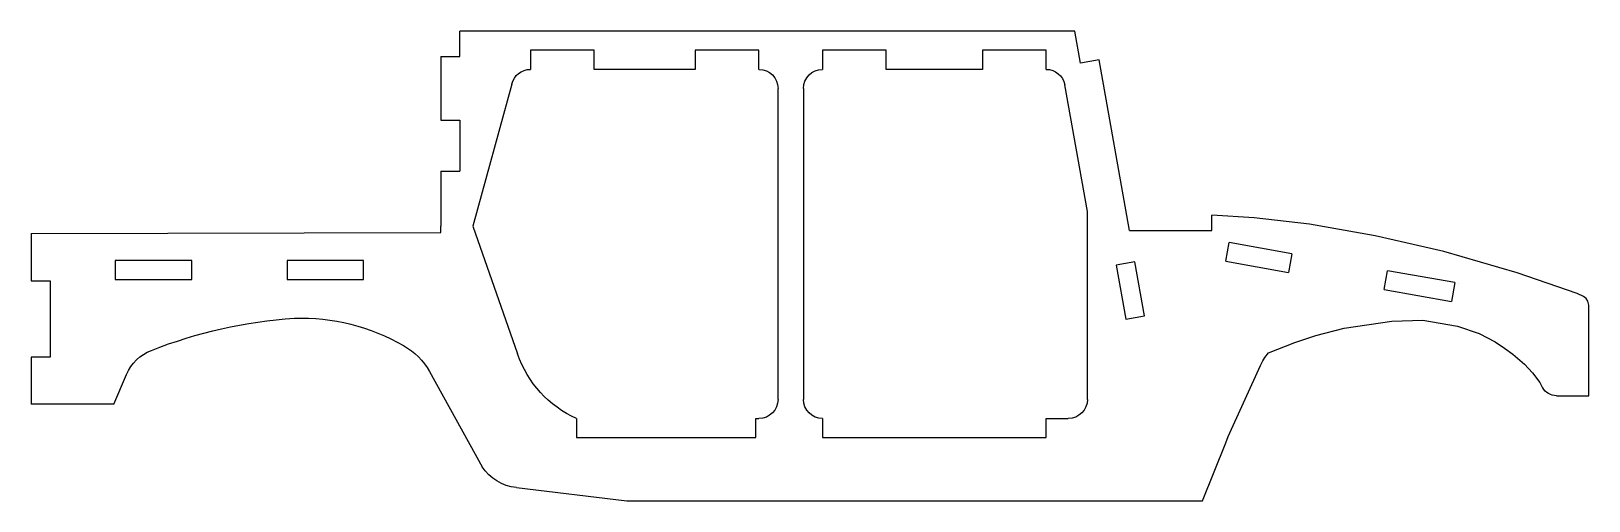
# Model space of a CAD drawing. Header units: millimetres. Extents: x 482 to 972, y -670 to -523.
import ezdxf

# ---------------------------------------------------------------- set-up
doc = ezdxf.new("R2010")
doc.units = ezdxf.units.MM

msp = doc.modelspace()

# ---------------------------------------------------------------- linework, layer by layer
at = {"extrusion": (2.44929e-16, 6.12323e-17, -1)}
for p, q in [((617.19, -530.88, -7.62), (617.19, -522.88, -7.62)), ((810.38, -522.88, -7.62), (617.19, -522.88, -7.62)), ((812.15, -532.9, -7.62), (810.38, -522.88, -7.62)), ((611.19, -530.88, -7.62), (611.19, -550.88, -7.62)), ((611.19, -530.88, -7.62), (617.19, -530.88, -7.62)), ((659.32, -528.88, -7.62), (639.32, -528.88, -7.62)), ((639.32, -528.88, -7.62), (639.32, -534.88, -7.62)), ((659.32, -534.88, -7.62), (659.32, -528.88, -7.62)), ((711.09, -528.88, -7.62), (691.09, -528.88, -7.62)), ((691.09, -528.88, -7.62), (691.09, -534.88, -7.62)), ((711.09, -534.88, -7.62), (711.09, -528.88, -7.62)), ((751.07, -528.88, -7.62), (731.07, -528.88, -7.62)), ((731.07, -528.88, -7.62), (731.07, -534.88, -7.62)), ((751.07, -534.88, -7.62), (751.07, -528.88, -7.62)), ((801.34, -528.88, -7.62), (781.34, -528.88, -7.62)), ((781.34, -528.88, -7.62), (781.34, -534.88, -7.62)), ((801.34, -534.88, -7.62), (801.34, -528.88, -7.62)), ((817.97, -531.87, -7.62), (812.15, -532.9, -7.62)), ((827.47, -585.49, -7.62), (817.97, -531.87, -7.62)), ((691.09, -534.88, -7.62), (659.32, -534.88, -7.62)), ((781.34, -534.88, -7.62), (751.07, -534.88, -7.62)), ((633.47, -539.52, -7.62), (621.19, -584.16, -7.62)), ((717.09, -638.56, -7.62), (717.09, -540.88, -7.62)), ((725.09, -540.88, -7.62), (725.09, -638.56, -7.62)), ((814.28, -579.49, -7.62), (807.22, -539.69, -7.62)), ((611.19, -550.88, -7.62), (617.19, -550.88, -7.62)), ((617.19, -550.88, -7.62), (617.19, -566.88, -7.62)), ((611.19, -566.88, -7.62), (611.19, -584.16, -7.62)), ((611.19, -566.88, -7.62), (617.19, -566.88, -7.62)), ((814.28, -638.56, -7.62), (814.28, -579.49, -7.62)), ((853.41, -585.49, -7.62), (853.41, -580.68, -7.62)), ((866.71, -581.53, -7.62), (853.41, -580.68, -7.62)), ((884.08, -583.5, -7.62), (866.71, -581.53, -7.62)), ((482.47, -586.45, -7.62), (611.19, -586.16, -7.62)), ((482.47, -586.45, -7.62), (482.47, -601.25, -7.62)), ((611.19, -586.16, -7.62), (611.19, -584.16, -7.62)), ((621.19, -584.16, -7.62), (635.3, -624.26, -7.62)), ((827.47, -585.49, -7.62), (853.41, -585.49, -7.62)), ((904.73, -587.12, -7.62), (884.08, -583.5, -7.62)), ((926.26, -592.09, -7.62), (904.73, -587.12, -7.62)), ((857.76, -595.16, -7.62), (858.81, -589.25, -7.62)), ((878.54, -592.77, -7.62), (858.81, -589.25, -7.62)), ((949.27, -598.84, -7.62), (926.26, -592.09, -7.62)), ((532.9, -594.91, -7.62), (508.9, -594.91, -7.62)), ((508.9, -594.91, -7.62), (508.9, -600.91, -7.62)), ((532.9, -600.91, -7.62), (532.9, -594.91, -7.62)), ((562.86, -594.91, -7.62), (562.86, -600.91, -7.62)), ((586.86, -594.91, -7.62), (562.86, -594.91, -7.62)), ((586.86, -600.91, -7.62), (586.86, -594.91, -7.62)), ((829.21, -595.31, -7.62), (823.33, -596.35, -7.62)), ((823.33, -596.35, -7.62), (826.35, -613.36, -7.62)), ((832.23, -612.32, -7.62), (829.21, -595.31, -7.62)), ((857.76, -595.16, -7.62), (877.49, -598.67, -7.62)), ((878.54, -592.77, -7.62), (877.49, -598.67, -7.62)), ((482.47, -601.25, -7.62), (488.47, -601.25, -7.62)), ((488.47, -601.25, -7.62), (488.47, -625.25, -7.62)), ((508.9, -600.91, -7.62), (532.9, -600.91, -7.62)), ((562.86, -600.91, -7.62), (586.86, -600.91, -7.62)), ((907.55, -604.02, -7.62), (908.6, -598.11, -7.62)), ((929.69, -601.87, -7.62), (908.6, -598.11, -7.62)), ((929.69, -601.87, -7.62), (928.64, -607.77, -7.62)), ((968.09, -605.32, -7.62), (949.27, -598.84, -7.62)), ((907.55, -604.02, -7.62), (928.64, -607.77, -7.62)), ((930.99, -602.1, -7.62), (930.99, -602.1, -7.62)), ((970.16, -606.19, -7.62), (968.09, -605.32, -7.62)), ((970.96, -606.85, -7.62), (970.16, -606.19, -7.62)), ((971.46, -607.65, -7.62), (970.96, -606.85, -7.62)), ((971.81, -608.94, -7.62), (971.46, -607.65, -7.62)), ((971.81, -637.41, -7.62), (971.81, -608.94, -7.62)), ((826.35, -613.36, -7.62), (832.23, -612.32, -7.62)), ((886.04, -618.43, -7.62), (894.97, -616.13, -7.62)), ((894.97, -616.13, -7.62), (909.9, -613.95, -7.62)), ((909.9, -613.95, -7.62), (919.62, -613.7, -7.62)), ((919.62, -613.7, -7.62), (930.59, -615.58, -7.62)), ((930.59, -615.58, -7.62), (937.4, -617.87, -7.62)), ((871.14, -623.9, -7.62), (879.49, -620.62, -7.62)), ((879.49, -620.62, -7.62), (886.04, -618.43, -7.62)), ((937.4, -617.87, -7.62), (942.37, -620.49, -7.62)), ((942.37, -620.49, -7.62), (945.28, -622.5, -7.62)), ((482.47, -625.25, -7.62), (482.47, -640.05, -7.62)), ((488.47, -625.25, -7.62), (482.47, -625.25, -7.62)), ((869.4, -626.4, -7.62), (869.98, -625.33, -7.62)), ((869.98, -625.33, -7.62), (871.14, -623.9, -7.62)), ((945.28, -622.5, -7.62), (947.88, -624.33, -7.62)), ((947.88, -624.33, -7.62), (951.62, -627.47, -7.62)), ((508.47, -640.05, -7.62), (512.43, -630.75, -7.62)), ((607.65, -629.8, -7.62), (624.11, -659.69, -7.62)), ((858.55, -650.19, -7.62), (868.69, -627.94, -7.62)), ((868.69, -627.94, -7.62), (869.4, -626.4, -7.62)), ((951.62, -627.47, -7.62), (954.14, -630.19, -7.62)), ((954.14, -630.19, -7.62), (956.38, -633.23, -7.62)), ((956.38, -633.23, -7.62), (957.3, -634.9, -7.62)), ((508.47, -640.05, -7.62), (482.47, -640.05, -7.62)), ((961.64, -637.41, -7.62), (971.81, -637.41, -7.62)), ((653.79, -644.56, -7.62), (653.79, -650.56, -7.62)), ((710.09, -650.56, -7.62), (710.09, -644.56, -7.62)), ((710.09, -644.56, -7.62), (711.09, -644.56, -7.62)), ((731.09, -644.56, -7.62), (731.09, -650.56, -7.62)), ((801.33, -650.56, -7.62), (801.33, -644.56, -7.62)), ((801.33, -644.56, -7.62), (808.28, -644.56, -7.62)), ((653.79, -650.56, -7.62), (710.09, -650.56, -7.62)), ((731.09, -650.56, -7.62), (801.33, -650.56, -7.62)), ((857.78, -652.22, -7.62), (858.55, -650.19, -7.62)), ((850.45, -670.4, -7.62), (857.78, -652.22, -7.62)), ((634.92, -666.25, -7.62), (669.6, -670.4, -7.62)), ((669.6, -670.4, -7.62), (850.45, -670.4, -7.62))]:
    msp.add_line(p, q, dxfattribs=at)
for centre, radius, start, end in [((-639.32, -540.88, 7.62), 6, 13.1328, 90), ((-711.09, -540.88, 7.62), 6, 90, 180), ((-731.09, -540.88, 7.62), 6, 0, 89.7572), ((-801.34, -540.88, 7.62), 6, 90, 168.5548), ((-574.9, -761.57, 7.62), 148.82, 68.452, 86.2469), ((-567.42, -676.61, 7.62), 63.59, 87.9604, 120.2182), ((-524.85, -635.68, 7.62), 13.35, 21.6532, 69.8311), ((-589.65, -639.77, 7.62), 20.58, 118.361, 151.0176), ((-667.9, -613.14, 7.62), 34.44, 294.1801, 341.1566), ((-961.64, -632.41, 7.62), 5, 270, 330.1594), ((-711.09, -638.56, 7.62), 6, 180, 270), ((-731.09, -638.56, 7.62), 6, 270, 0), ((-808.28, -638.56, 7.62), 6, 180, 270), ((-636.57, -651.34, 7.62), 15, 276.2957, 326.1663)]:
    msp.add_arc(centre, radius, start, end, dxfattribs=at)

doc.saveas('drawing.dxf')
